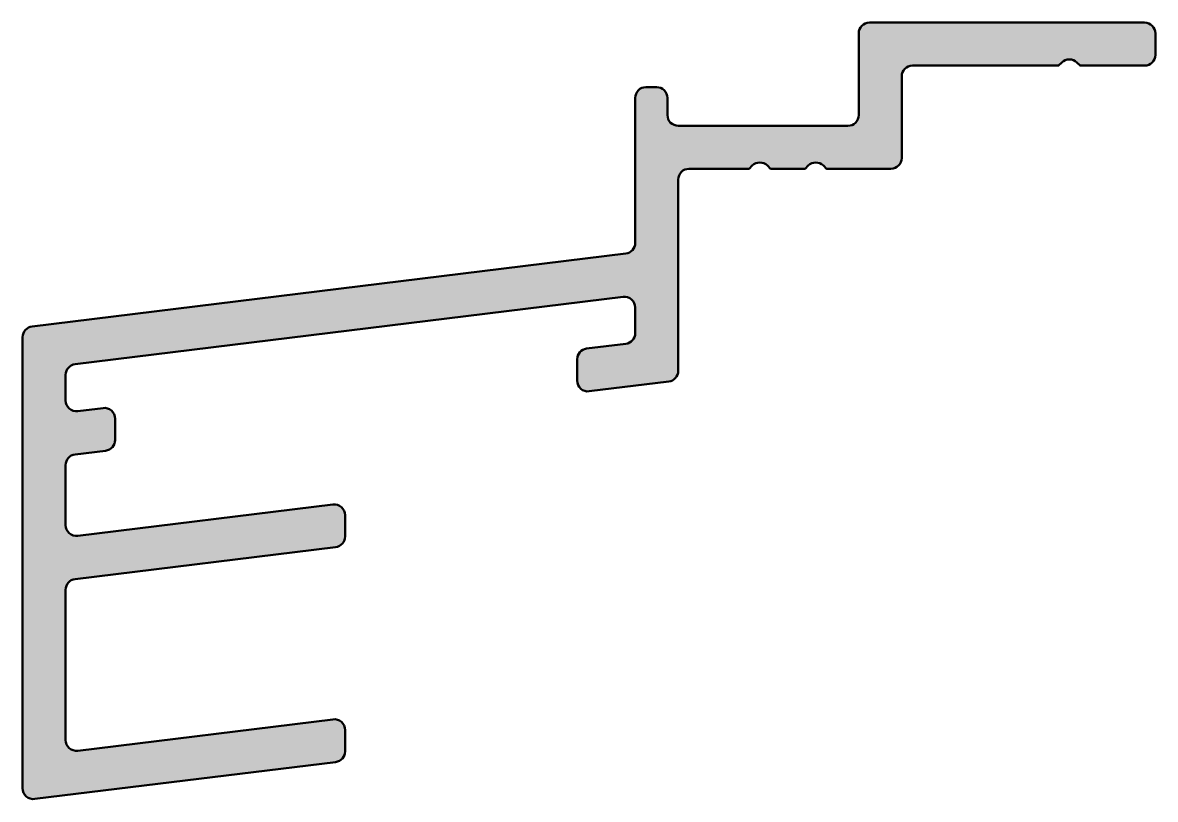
# Model space of a CAD drawing. Extents: x -30.3 to 22.4, y -33.1 to 3.
import ezdxf

# ---------------------------------------------------------------- set-up
doc = ezdxf.new("R2010")
doc.units = 0
doc.layers.add('0S-Alu contour', color=7, linetype='Continuous', lineweight=50)
doc.layers.add('0S-Alu hatch', color=252, linetype='Continuous', lineweight=25)

# ---------------------------------------------------------------- blocks, each defined once
blk = doc.blocks.new('180240__01E70C3E_C1AD_4CB3_8936_31E5A0084471_')
at = {"layer": '0S-Alu hatch'}
h = blk.add_hatch(color=256, dxfattribs=at)
edge = h.paths.add_edge_path()
edge.add_line((-28.30000001036598, -13.38541106834693), (-28.30000001036598, -14.57790124288817))
edge.add_arc((-27.80000001036602, -14.57790124288817), 0.499999999999961, 180, 276.999999999998)
edge.add_line((-27.73906533866347, -15.0741743187088), (-26.56093468207331, -14.92951806335315))
edge.add_ellipse((-26.50000001037076, -15.42579113917383), major_axis=(-0.5000000000000147, 0), ratio=1, start_angle=180, end_angle=276.99999999999756, ccw=False)
edge.add_line((-26.00000001037074, -15.42579113917384), (-26.00000001037069, -16.41828131371505))
edge.add_ellipse((-26.50000001037064, -16.418281313715), major_axis=(-0.4999999999999539, 0), ratio=1, start_angle=96.99999999999471, end_angle=180, ccw=False)
edge.add_line((-26.43906533866811, -16.91455438953562), (-27.86093468207326, -17.08913799252684))
edge.add_arc((-27.80000001037067, -17.58541106834747), 0.4999999999999745, 97.00000000000347, 180)
edge.add_line((-28.30000001037064, -17.58541106834747), (-28.3000000103707, -20.37790124288881))
edge.add_arc((-27.8000000103708, -20.37790124288882), 0.4999999999999006, 180, 276.9999999999992)
edge.add_line((-27.73906533866824, -20.87417431870938), (-15.86093468207332, -19.41572326169216))
edge.add_ellipse((-15.80000001037075, -19.91199633751283), major_axis=(-0.500000000000002, 0), ratio=1, start_angle=180, end_angle=276.9999999999992, ccw=False)
edge.add_line((-15.30000001037075, -19.91199633751284), (-15.30000001037081, -20.90448651205406))
edge.add_ellipse((-15.80000001037073, -20.90448651205411), major_axis=(-0.4999999999999219, 0), ratio=1, start_angle=97.00000000000472, end_angle=180, ccw=False)
edge.add_line((-15.73906533866813, -21.40075958787469), (-27.86093468207326, -22.88913799252691))
edge.add_arc((-27.80000001037072, -23.38541106834762), 0.5000000000000389, 96.99999999999685, 180)
edge.add_line((-28.30000001037075, -23.38541106834762), (-28.30000001037075, -30.3779012428887))
edge.add_arc((-27.8000000103708, -30.37790124288876), 0.4999999999999539, 180, 276.9999999999923)
edge.add_line((-27.7390653386683, -30.87417431870938), (-15.86093468207326, -29.41572326169217))
edge.add_ellipse((-15.80000001037068, -29.91199633751275), major_axis=(-0.4999999999999298, 0), ratio=1, start_angle=180, end_angle=277.0000000000018, ccw=False)
edge.add_line((-15.30000001037075, -29.91199633751273), (-15.30000001037069, -30.90448651205406))
edge.add_ellipse((-15.80000001037067, -30.90448651205405), major_axis=(-0.4999999999999787, 0), ratio=1, start_angle=96.99999999999733, end_angle=180, ccw=False)
edge.add_line((-15.73906533866813, -31.40075958787469), (-29.73906533866813, -33.11974344051521))
edge.add_ellipse((-29.80000001037017, -32.62347036469871), major_axis=(-0.499999999995809, 0), ratio=1, start_angle=0, end_angle=96.99999999999773, ccw=False)
edge.add_line((-30.30000001036598, -32.62347036469871), (-30.30000001036598, -11.63098019015285))
edge.add_ellipse((-29.800000010366, -11.63098019015281), major_axis=(-0.4999999999999823, 0), ratio=1, start_angle=277.00000000000415, end_angle=360, ccw=False)
edge.add_line((-29.8609346820686, -11.13470711433217), (-2.239065338663465, -7.743168015684659))
edge.add_arc((-2.300000010365971, -7.246894939864053), 0.4999999999999373, 276.9999999999931, 360)
edge.add_line((-1.800000010366034, -7.246894939864091), (-1.800000010366034, -0.4999999939909685))
edge.add_ellipse((-1.300000010366058, -0.4999999939909437), major_axis=(-0.4999999999999752, 0), ratio=1, start_angle=270.00000000000364, end_angle=360, ccw=False)
edge.add_line((-1.30000001036609, 6.0090315e-09), (-0.800000010366034, 6.0090315e-09))
edge.add_ellipse((-0.8000000103660269, -0.4999999939909615), major_axis=(-0.499999999999993, 0), ratio=1, start_angle=180, end_angle=270.0000000000008, ccw=False)
edge.add_line((-0.300000010366034, -0.4999999939909685), (-0.3000000103659204, -1.299999993991036))
edge.add_arc((0.1999999896340477, -1.299999993991068), 0.4999999999999681, 180, 269.9999999999972)
edge.add_line((0.1999999896340228, -1.799999993991036), (8.099999989633886, -1.799999993991036))
edge.add_arc((8.099999989633888, -1.29999999399104), 0.4999999999999965, 269.9999999999996, 360)
edge.add_line((8.599999989633886, -1.299999993991036), (8.599999989633943, 2.500000006009031))
edge.add_ellipse((9.099999989633915, 2.500000006009059), major_axis=(-0.4999999999999716, 0), ratio=1, start_angle=270.00000000000324, end_angle=360, ccw=False)
edge.add_line((9.099999989633886, 3.000000006009031), (21.89999998963395, 3.000000006009031))
edge.add_ellipse((21.89999998963396, 2.500000006009035), major_axis=(-0.4999999999999965, 0), ratio=1, start_angle=180, end_angle=270.0000000000004, ccw=False)
edge.add_line((22.39999998963396, 2.500000006009031), (22.39999998963396, 1.500000006008917))
edge.add_ellipse((21.89999998963401, 1.500000006008974), major_axis=(-0.4999999999999432, 0), ratio=1, start_angle=89.99999999999352, end_angle=180, ccw=False)
edge.add_line((21.89999998963395, 1.000000006009031), (18.89999998963395, 1.000000006009031))
edge.add_line((18.89999998963395, 1.000000006009031), (18.75355338022717, 1.146446615415698))
edge.add_arc((18.39999998963395, 0.7928932248224712), 0.4999999999999288, 45.00000000000059, 134.9999999999994)
edge.add_line((18.04644659904073, 1.146446615415698), (17.89999998963401, 1.000000006009031))
edge.add_line((17.89999998963401, 1.000000006009031), (11.09999998963388, 1.000000006009031))
edge.add_arc((11.09999998963397, 0.5000000060089995), 0.5000000000000321, 90.00000000001017, 180)
edge.add_line((10.59999998963394, 0.5000000060089996), (10.59999998963394, -3.299999993990923))
edge.add_ellipse((10.09999998963385, -3.299999993990947), major_axis=(-0.5000000000000889, 0), ratio=1, start_angle=90.00000000000358, end_angle=180, ccw=False)
edge.add_line((10.09999998963388, -3.799999993991036), (7.099999989634, -3.799999993991036))
edge.add_line((7.099999989634, -3.799999993991036), (6.953553380227219, -3.653553384584256))
edge.add_arc((6.599999989634, -4.007106775177589), 0.500000000000004, 45.00000000000921, 135.0000000000092)
edge.add_line((6.246446599040666, -3.65355338458437), (6.099999989634, -3.799999993991036))
edge.add_line((6.099999989634, -3.799999993991036), (4.499999989633977, -3.799999993991036))
edge.add_line((4.499999989633977, -3.799999993991036), (4.353553380227197, -3.653553384584256))
edge.add_arc((3.999999989634005, -4.007106775177554), 0.4999999999999588, 45.00000000000863, 135.0000000000098)
edge.add_line((3.6464465990407, -3.65355338458437), (3.499999989633977, -3.799999993991036))
edge.add_line((3.499999989633977, -3.799999993991036), (0.6999999896340228, -3.799999993991036))
edge.add_arc((0.6999999896339624, -4.299999993990976), 0.4999999999999396, 89.99999999999308, 180)
edge.add_line((0.1999999896340228, -4.299999993990976), (0.1999999896339659, -13.20132740770344))
edge.add_ellipse((-0.3000000103660178, -13.20132740770342), major_axis=(-0.4999999999999838, 0), ratio=1, start_angle=96.99999999999773, end_angle=180, ccw=False)
edge.add_line((-0.2390653386634657, -13.69760048352407), (-3.93906533866351, -14.15189886366329))
edge.add_ellipse((-4.000000010366056, -13.65562578784266), major_axis=(-0.499999999999966, 0), ratio=1, start_angle=0, end_angle=96.99999999999721, ccw=False)
edge.add_line((-4.500000010366022, -13.65562578784266), (-4.500000010366022, -12.66313432435129))
edge.add_ellipse((-4.000000010366075, -12.66313432435134), major_axis=(-0.4999999999999476, 0), ratio=1, start_angle=276.9999999999941, end_angle=360, ccw=False)
edge.add_line((-4.060934682068591, -12.16686124853072), (-2.239065338663579, -11.94316831637991))
edge.add_arc((-2.300000010366148, -11.44689524055919), 0.5000000000000571, 276.9999999999987, 360)
edge.add_line((-1.800000010366091, -11.44689524055923), (-1.80000001036609, -10.25440476532287))
edge.add_arc((-2.300000010366023, -10.2544047653229), 0.499999999999933, 0, 97.00000000000155)
edge.add_line((-2.360934682068602, -9.758131689502306), (-27.8609346820686, -12.88913799252634))
edge.add_arc((-27.80000001036606, -13.38541106834693), 0.4999999999999221, 96.99999999999805, 180)
at = {"layer": '0S-Alu contour', "color": 7}
for points in [[(9.099999989633886, 3.000000006009031), (21.89999998963395, 3.000000006009031)], [(8.599999989633886, -1.299999993991036), (8.599999989633943, 2.500000006009031)], [(22.39999998963396, 2.500000006009031), (22.39999998963396, 1.500000006008917)], [(18.04644659904073, 1.146446615415698), (17.89999998963401, 1.000000006009031), (11.09999998963388, 1.000000006009031)], [(21.89999998963395, 1.000000006009031), (18.89999998963395, 1.000000006009031), (18.75355338022717, 1.146446615415698)], [(-1.30000001036609, 6.0090315e-09), (-0.800000010366034, 6.0090315e-09)], [(10.59999998963394, 0.5000000060089996), (10.59999998963394, -3.299999993990923)], [(-1.800000010366034, -7.246894939864091), (-1.800000010366034, -0.4999999939909685)], [(-0.300000010366034, -0.4999999939909685), (-0.3000000103659204, -1.299999993991036)], [(0.1999999896340228, -1.799999993991036), (8.099999989633886, -1.799999993991036)], [(3.6464465990407, -3.65355338458437), (3.499999989633977, -3.799999993991036), (0.6999999896340228, -3.799999993991036)], [(6.246446599040666, -3.65355338458437), (6.099999989634, -3.799999993991036), (4.499999989633977, -3.799999993991036), (4.353553380227197, -3.653553384584256)], [(10.09999998963388, -3.799999993991036), (7.099999989634, -3.799999993991036), (6.953553380227219, -3.653553384584256)], [(0.1999999896340228, -4.299999993990976), (0.1999999896339659, -13.20132740770344)], [(-29.8609346820686, -11.13470711433217), (-2.239065338663465, -7.743168015684659)], [(-2.360934682068602, -9.758131689502306), (-27.8609346820686, -12.88913799252634)], [(-1.800000010366091, -11.44689524055923), (-1.80000001036609, -10.25440476532287)], [(-30.30000001036598, -32.62347036469871), (-30.30000001036598, -11.63098019015285)], [(-4.060934682068591, -12.16686124853072), (-2.239065338663579, -11.94316831637991)], [(-4.500000010366022, -13.65562578784266), (-4.500000010366022, -12.66313432435129)], [(-28.30000001036598, -13.38541106834693), (-28.30000001036598, -14.57790124288817)], [(-0.2390653386634657, -13.69760048352407), (-3.93906533866351, -14.15189886366329)], [(-27.73906533866347, -15.0741743187088), (-26.56093468207331, -14.92951806335315)], [(-26.00000001037074, -15.42579113917384), (-26.00000001037069, -16.41828131371505)], [(-26.43906533866811, -16.91455438953562), (-27.86093468207326, -17.08913799252684)], [(-28.30000001037064, -17.58541106834747), (-28.3000000103707, -20.37790124288881)], [(-27.73906533866824, -20.87417431870938), (-15.86093468207332, -19.41572326169216)], [(-15.30000001037075, -19.91199633751284), (-15.30000001037081, -20.90448651205406)], [(-15.73906533866813, -21.40075958787469), (-27.86093468207326, -22.88913799252691)], [(-28.30000001037075, -23.38541106834762), (-28.30000001037075, -30.3779012428887)], [(-27.7390653386683, -30.87417431870938), (-15.86093468207326, -29.41572326169217)], [(-15.30000001037075, -29.91199633751273), (-15.30000001037069, -30.90448651205406)], [(-15.73906533866813, -31.40075958787469), (-29.73906533866813, -33.11974344051521)]]:
    blk.add_lwpolyline(points, dxfattribs=at)
at = {"layer": '0S-Alu contour', "color": 7, "extrusion": (0, 0, -1)}
for centre, radius, start, end in [((-9.099999989633915, 2.500000006009059), 0.4999999999999716, 0, 89.99999999999675), ((-21.89999998963396, 2.500000006009035), 0.4999999999999965, 89.99999999999959, 180), ((-21.89999998963401, 1.500000006008974), 0.4999999999999432, 180, 270.0000000000065), ((1.300000010366058, -0.4999999939909437), 0.4999999999999752, 0, 89.99999999999635), ((0.8000000103660269, -0.4999999939909615), 0.499999999999993, 89.9999999999992, 180), ((-10.09999998963385, -3.299999993990947), 0.5000000000000889, 180, 269.9999999999964), ((29.800000010366, -11.63098019015281), 0.4999999999999823, 0, 82.99999999999584), ((4.000000010366075, -12.66313432435134), 0.4999999999999476, 0, 83.00000000000588), ((4.000000010366056, -13.65562578784266), 0.499999999999966, 263.0000000000028, 0), ((0.3000000103660178, -13.20132740770342), 0.4999999999999838, 180, 263.0000000000023), ((26.50000001037076, -15.42579113917383), 0.5000000000000147, 83.00000000000244, 180), ((26.50000001037064, -16.418281313715), 0.4999999999999539, 180, 263.0000000000053), ((15.80000001037075, -19.91199633751283), 0.500000000000002, 83.0000000000008, 180), ((15.80000001037073, -20.90448651205411), 0.4999999999999219, 180, 262.9999999999953), ((15.80000001037068, -29.91199633751275), 0.4999999999999298, 82.99999999999815, 180), ((15.80000001037067, -30.90448651205405), 0.4999999999999787, 180, 263.0000000000027), ((29.80000001037017, -32.62347036469871), 0.499999999995809, 263.0000000000023, 0)]:
    blk.add_arc(centre, radius, start, end, dxfattribs=at)
at = {"layer": '0S-Alu contour', "color": 7}
for centre, radius, start, end in [((18.39999998963395, 0.7928932248224712), 0.4999999999999288, 45.00000000000059, 134.9999999999994), ((11.09999998963397, 0.5000000060089995), 0.5000000000000321, 90.00000000001017, 180), ((0.1999999896340477, -1.299999993991068), 0.4999999999999681, 180, 269.9999999999972), ((8.099999989633888, -1.29999999399104), 0.4999999999999965, 269.9999999999996, 0), ((3.999999989634005, -4.007106775177554), 0.4999999999999588, 45.00000000000863, 135.0000000000098), ((6.599999989634, -4.007106775177589), 0.500000000000004, 45.00000000000921, 135.0000000000092), ((0.6999999896339624, -4.299999993990976), 0.4999999999999396, 89.99999999999308, 180), ((-2.300000010365971, -7.246894939864053), 0.4999999999999373, 276.9999999999931, 0), ((-2.300000010366023, -10.2544047653229), 0.499999999999933, 0, 97.00000000000155), ((-2.300000010366148, -11.44689524055919), 0.5000000000000571, 276.9999999999987, 0), ((-27.80000001036606, -13.38541106834693), 0.4999999999999221, 96.99999999999805, 180), ((-27.80000001036602, -14.57790124288817), 0.499999999999961, 180, 276.999999999998), ((-27.80000001037067, -17.58541106834747), 0.4999999999999745, 97.00000000000347, 180), ((-27.8000000103708, -20.37790124288882), 0.4999999999999006, 180, 276.9999999999992), ((-27.80000001037072, -23.38541106834762), 0.5000000000000389, 96.99999999999685, 180), ((-27.8000000103708, -30.37790124288876), 0.4999999999999539, 180, 276.9999999999923)]:
    blk.add_arc(centre, radius, start, end, dxfattribs=at)
blk = doc.blocks.new('180240__3A5549EF_D048_47B3_973D_6C69BCE03AE3_')
at = {"layer": '0S-Alu contour', "color": 7}
blk.add_blockref('180240__01E70C3E_C1AD_4CB3_8936_31E5A0084471_', (0, 0), dxfattribs=at)

msp = doc.modelspace()

# ---------------------------------------------------------------- block references
at = {"layer": '0S-Alu contour', "color": 7}
msp.add_blockref('180240__3A5549EF_D048_47B3_973D_6C69BCE03AE3_', (0, 0), dxfattribs=at)

doc.saveas('drawing.dxf')
